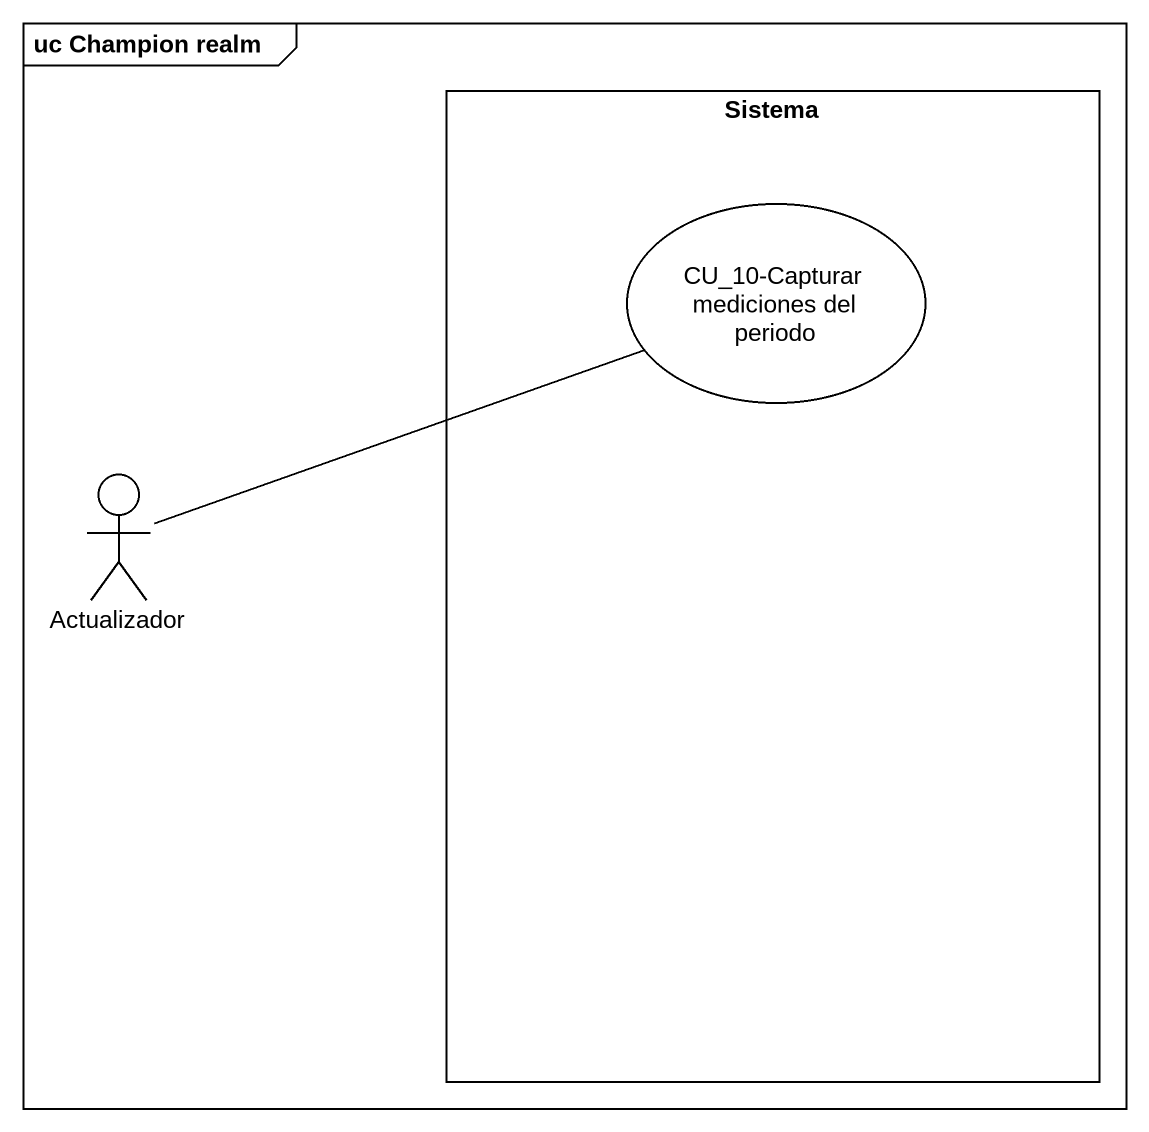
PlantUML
@startuml
mainframe uc Champion realm
rectangle Sistema {
  usecase "CU_10-Capturar mediciones del periodo" as CU_10_Capturar_mediciones
}
actor Actualizador
Actualizador -right- CU_10_Capturar_mediciones
@enduml
